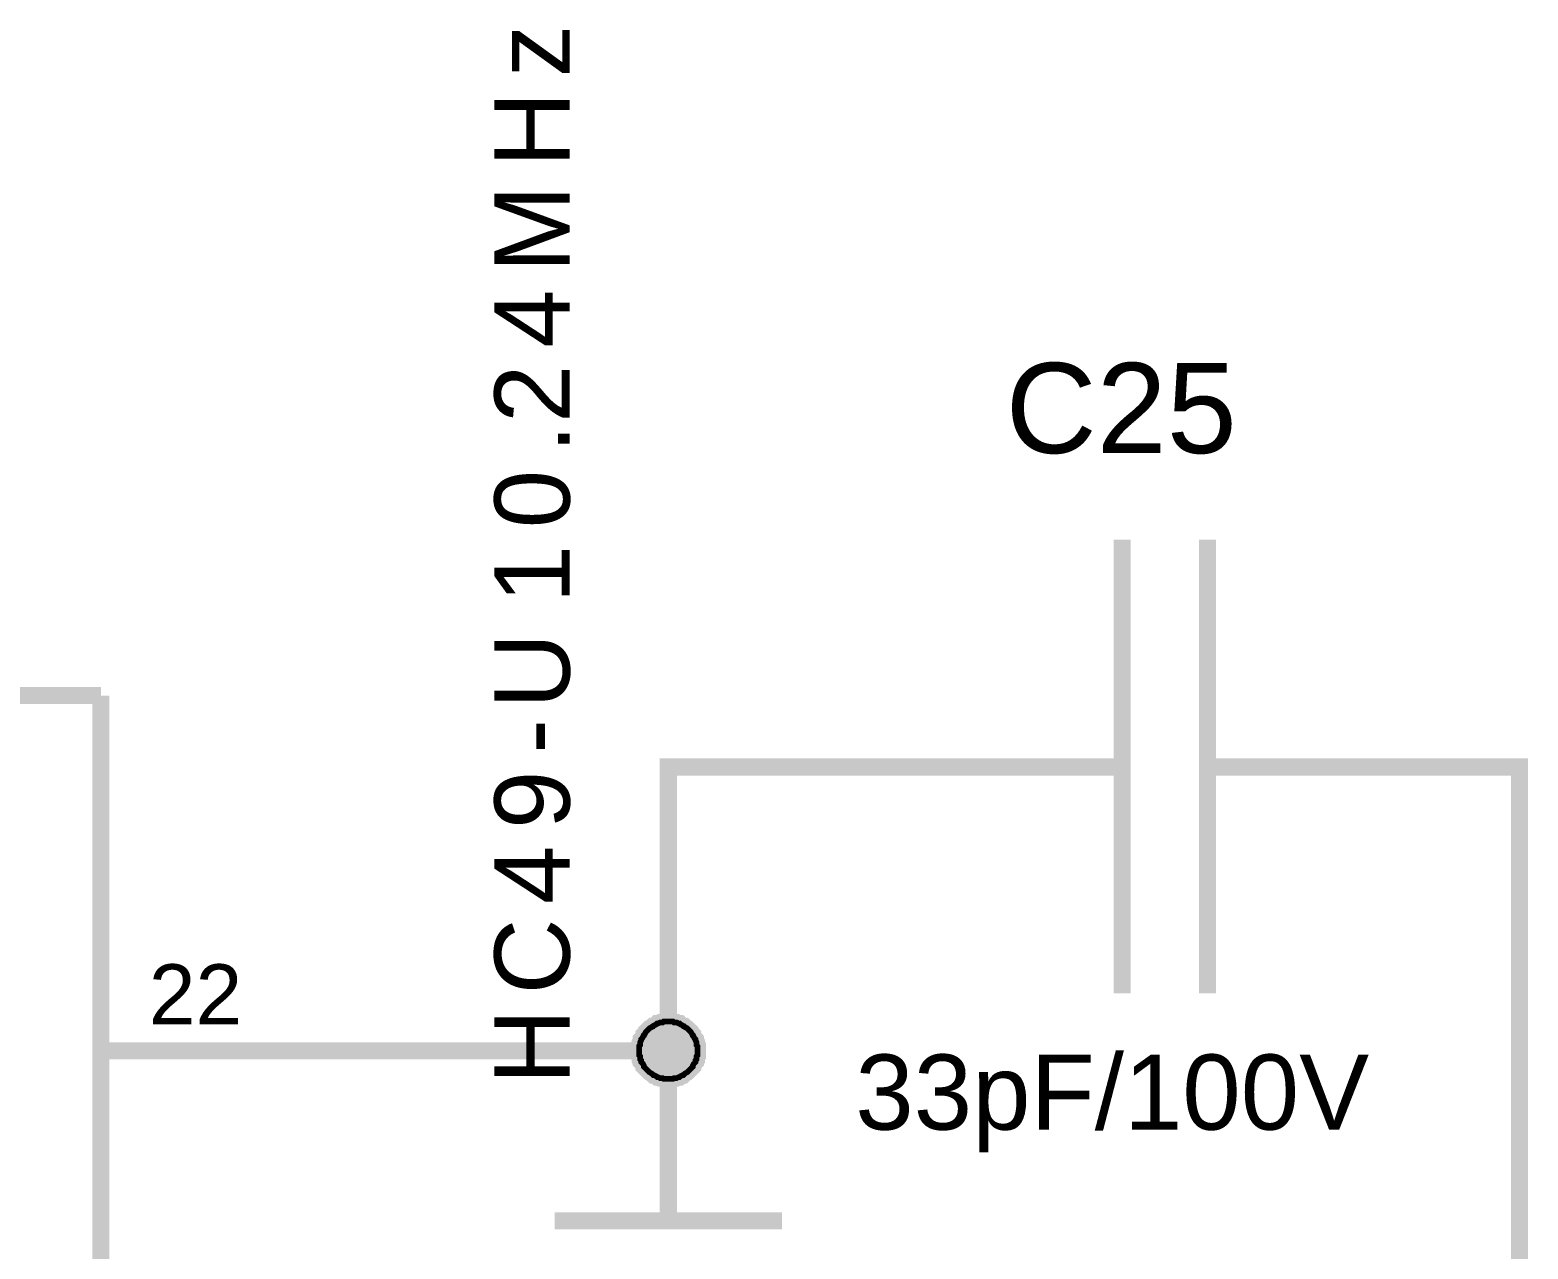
# Model space of a CAD drawing. Header units: millimetres. Extents: x -2024 to 917, y -725 to 13.
# Drawn here: x 668.23 to 694.62, y -264.79 to -243.31 of the extents above; entities that cross this region are included whole.
import ezdxf

# ---------------------------------------------------------------- set-up
doc = ezdxf.new("R2010")
doc.units = ezdxf.units.MM
doc.layers.add('Sheet', color=255, linetype='Continuous')
doc.styles.get("Standard").update_dxf_attribs({"font": 'arial.ttf'})

msp = doc.modelspace()

# ---------------------------------------------------------------- linework, layer by layer
at = {"layer": 'Sheet'}
for points, const_width in [([(687.473, -252.289), (687.473, -260.287)], 0.3), ([(688.979, -252.289), (688.979, -260.287)], 0.3), ([(649.488, -255.038), (669.482, -255.038)], 0.3), ([(669.482, -255.038), (669.482, -286.301)], 0.3), ([(679.478, -261.298), (679.478, -256.297), (684.477, -256.297)], 0.3), ([(687.473, -256.297), (684.477, -256.297)], 0.3), ([(688.979, -256.297), (691.974, -256.297)], 0.3), ([(691.974, -276.3), (694.474, -276.3), (694.474, -266.298), (694.474, -256.297), (691.974, -256.297)], 0.3), ([(678.965, -261.298), (678.965, -261.264), (678.965, -261.248), (678.965, -261.215), (678.982, -261.198), (678.982, -261.165), (678.982, -261.148), (678.998, -261.115), (678.998, -261.099), (679.015, -261.082), (679.031, -261.049), (679.048, -261.033), (679.048, -261.016), (679.065, -260.999), (679.081, -260.966), (679.098, -260.95), (679.114, -260.933), (679.131, -260.917), (679.147, -260.9), (679.18, -260.884), (679.197, -260.867), (679.214, -260.867), (679.23, -260.85), (679.263, -260.834), (679.28, -260.817), (679.296, -260.817), (679.329, -260.801), (679.346, -260.801), (679.379, -260.801), (679.396, -260.784), (679.429, -260.784), (679.445, -260.784), (679.478, -260.784)], 0.3), ([(678.965, -261.298), (678.965, -261.264), (678.965, -261.248), (678.965, -261.215), (678.982, -261.198), (678.982, -261.165), (678.982, -261.148), (678.998, -261.115), (678.998, -261.099), (679.015, -261.082), (679.031, -261.049), (679.048, -261.033), (679.048, -261.016), (679.065, -260.999), (679.081, -260.966), (679.098, -260.95), (679.114, -260.933), (679.131, -260.917), (679.147, -260.9), (679.18, -260.884), (679.197, -260.867), (679.214, -260.867), (679.23, -260.85), (679.263, -260.834), (679.28, -260.817), (679.296, -260.817), (679.329, -260.801), (679.346, -260.801), (679.379, -260.801), (679.396, -260.784), (679.429, -260.784), (679.445, -260.784), (679.478, -260.784)], 0.3), ([(678.965, -261.298), (678.965, -261.264), (678.965, -261.248), (678.965, -261.215), (678.982, -261.198), (678.982, -261.165), (678.982, -261.148), (678.998, -261.115), (678.998, -261.099), (679.015, -261.082), (679.031, -261.049), (679.048, -261.033), (679.048, -261.016), (679.065, -260.999), (679.081, -260.966), (679.098, -260.95), (679.114, -260.933), (679.131, -260.917), (679.147, -260.9), (679.18, -260.884), (679.197, -260.867), (679.214, -260.867), (679.23, -260.85), (679.263, -260.834), (679.28, -260.817), (679.296, -260.817), (679.329, -260.801), (679.346, -260.801), (679.379, -260.801), (679.396, -260.784), (679.429, -260.784), (679.445, -260.784), (679.478, -260.784)], 0.3), ([(678.965, -261.298), (678.965, -261.264), (678.965, -261.248), (678.965, -261.215), (678.982, -261.198), (678.982, -261.165), (678.982, -261.148), (678.998, -261.115), (678.998, -261.099), (679.015, -261.082), (679.031, -261.049), (679.048, -261.033), (679.048, -261.016), (679.065, -260.999), (679.081, -260.966), (679.098, -260.95), (679.114, -260.933), (679.131, -260.917), (679.147, -260.9), (679.18, -260.884), (679.197, -260.867), (679.214, -260.867), (679.23, -260.85), (679.263, -260.834), (679.28, -260.817), (679.296, -260.817), (679.329, -260.801), (679.346, -260.801), (679.379, -260.801), (679.396, -260.784), (679.429, -260.784), (679.445, -260.784), (679.478, -260.784)], 0.3), ([(678.965, -261.298), (678.965, -261.264), (678.965, -261.248), (678.965, -261.215), (678.982, -261.198), (678.982, -261.165), (678.982, -261.148), (678.998, -261.115), (678.998, -261.099), (679.015, -261.082), (679.031, -261.049), (679.048, -261.033), (679.048, -261.016), (679.065, -260.999), (679.081, -260.966), (679.098, -260.95), (679.114, -260.933), (679.131, -260.917), (679.147, -260.9), (679.18, -260.884), (679.197, -260.867), (679.214, -260.867), (679.23, -260.85), (679.263, -260.834), (679.28, -260.817), (679.296, -260.817), (679.329, -260.801), (679.346, -260.801), (679.379, -260.801), (679.396, -260.784), (679.429, -260.784), (679.445, -260.784), (679.478, -260.784)], 0.0991), ([(678.965, -261.298), (678.965, -261.264), (678.965, -261.248), (678.965, -261.215), (678.982, -261.198), (678.982, -261.165), (678.982, -261.148), (678.998, -261.115), (678.998, -261.099), (679.015, -261.082), (679.031, -261.049), (679.048, -261.033), (679.048, -261.016), (679.065, -260.999), (679.081, -260.966), (679.098, -260.95), (679.114, -260.933), (679.131, -260.917), (679.147, -260.9), (679.18, -260.884), (679.197, -260.867), (679.214, -260.867), (679.23, -260.85), (679.263, -260.834), (679.28, -260.817), (679.296, -260.817), (679.329, -260.801), (679.346, -260.801), (679.379, -260.801), (679.396, -260.784), (679.429, -260.784), (679.445, -260.784), (679.478, -260.784)], 0.0991), ([(678.965, -261.298), (678.965, -261.264), (678.965, -261.248), (678.965, -261.215), (678.982, -261.198), (678.982, -261.165), (678.982, -261.148), (678.998, -261.115), (678.998, -261.099), (679.015, -261.082), (679.031, -261.049), (679.048, -261.033), (679.048, -261.016), (679.065, -260.999), (679.081, -260.966), (679.098, -260.95), (679.114, -260.933), (679.131, -260.917), (679.147, -260.9), (679.18, -260.884), (679.197, -260.867), (679.214, -260.867), (679.23, -260.85), (679.263, -260.834), (679.28, -260.817), (679.296, -260.817), (679.329, -260.801), (679.346, -260.801), (679.379, -260.801), (679.396, -260.784), (679.429, -260.784), (679.445, -260.784), (679.478, -260.784)], 0.0991), ([(678.965, -261.298), (678.965, -261.264), (678.965, -261.248), (678.965, -261.215), (678.982, -261.198), (678.982, -261.165), (678.982, -261.148), (678.998, -261.115), (678.998, -261.099), (679.015, -261.082), (679.031, -261.049), (679.048, -261.033), (679.048, -261.016), (679.065, -260.999), (679.081, -260.966), (679.098, -260.95), (679.114, -260.933), (679.131, -260.917), (679.147, -260.9), (679.18, -260.884), (679.197, -260.867), (679.214, -260.867), (679.23, -260.85), (679.263, -260.834), (679.28, -260.817), (679.296, -260.817), (679.329, -260.801), (679.346, -260.801), (679.379, -260.801), (679.396, -260.784), (679.429, -260.784), (679.445, -260.784), (679.478, -260.784)], 0.0991), ([(679.478, -260.784), (679.478, -260.784)], 0.3), ([(679.478, -260.784), (679.511, -260.784), (679.528, -260.784), (679.561, -260.784), (679.578, -260.801), (679.611, -260.801), (679.627, -260.801), (679.66, -260.817), (679.677, -260.817), (679.694, -260.834), (679.727, -260.85), (679.743, -260.867), (679.76, -260.867), (679.776, -260.884), (679.809, -260.9), (679.826, -260.917), (679.842, -260.933), (679.859, -260.95), (679.876, -260.966), (679.892, -260.999), (679.909, -261.016), (679.909, -261.033), (679.925, -261.049), (679.942, -261.082), (679.958, -261.099), (679.958, -261.115), (679.975, -261.148), (679.975, -261.165), (679.975, -261.198), (679.991, -261.215), (679.991, -261.248), (679.991, -261.264), (679.991, -261.298)], 0.3), ([(679.478, -260.784), (679.478, -260.784)], 0.3), ([(679.478, -260.784), (679.511, -260.784), (679.528, -260.784), (679.561, -260.784), (679.578, -260.801), (679.611, -260.801), (679.627, -260.801), (679.66, -260.817), (679.677, -260.817), (679.694, -260.834), (679.727, -260.85), (679.743, -260.867), (679.76, -260.867), (679.776, -260.884), (679.809, -260.9), (679.826, -260.917), (679.842, -260.933), (679.859, -260.95), (679.876, -260.966), (679.892, -260.999), (679.909, -261.016), (679.909, -261.033), (679.925, -261.049), (679.942, -261.082), (679.958, -261.099), (679.958, -261.115), (679.975, -261.148), (679.975, -261.165), (679.975, -261.198), (679.991, -261.215), (679.991, -261.248), (679.991, -261.264), (679.991, -261.298)], 0.3), ([(679.478, -260.784), (679.478, -260.784)], 0.3), ([(679.478, -260.784), (679.511, -260.784), (679.528, -260.784), (679.561, -260.784), (679.578, -260.801), (679.611, -260.801), (679.627, -260.801), (679.66, -260.817), (679.677, -260.817), (679.694, -260.834), (679.727, -260.85), (679.743, -260.867), (679.76, -260.867), (679.776, -260.884), (679.809, -260.9), (679.826, -260.917), (679.842, -260.933), (679.859, -260.95), (679.876, -260.966), (679.892, -260.999), (679.909, -261.016), (679.909, -261.033), (679.925, -261.049), (679.942, -261.082), (679.958, -261.099), (679.958, -261.115), (679.975, -261.148), (679.975, -261.165), (679.975, -261.198), (679.991, -261.215), (679.991, -261.248), (679.991, -261.264), (679.991, -261.298)], 0.3), ([(679.478, -260.784), (679.478, -260.784)], 0.3), ([(679.478, -260.784), (679.511, -260.784), (679.528, -260.784), (679.561, -260.784), (679.578, -260.801), (679.611, -260.801), (679.627, -260.801), (679.66, -260.817), (679.677, -260.817), (679.694, -260.834), (679.727, -260.85), (679.743, -260.867), (679.76, -260.867), (679.776, -260.884), (679.809, -260.9), (679.826, -260.917), (679.842, -260.933), (679.859, -260.95), (679.876, -260.966), (679.892, -260.999), (679.909, -261.016), (679.909, -261.033), (679.925, -261.049), (679.942, -261.082), (679.958, -261.099), (679.958, -261.115), (679.975, -261.148), (679.975, -261.165), (679.975, -261.198), (679.991, -261.215), (679.991, -261.248), (679.991, -261.264), (679.991, -261.298)], 0.3), ([(679.478, -260.784), (679.478, -260.784)], 0.0991), ([(679.478, -260.784), (679.511, -260.784), (679.528, -260.784), (679.561, -260.784), (679.578, -260.801), (679.611, -260.801), (679.627, -260.801), (679.66, -260.817), (679.677, -260.817), (679.694, -260.834), (679.727, -260.85), (679.743, -260.867), (679.76, -260.867), (679.776, -260.884), (679.809, -260.9), (679.826, -260.917), (679.842, -260.933), (679.859, -260.95), (679.876, -260.966), (679.892, -260.999), (679.909, -261.016), (679.909, -261.033), (679.925, -261.049), (679.942, -261.082), (679.958, -261.099), (679.958, -261.115), (679.975, -261.148), (679.975, -261.165), (679.975, -261.198), (679.991, -261.215), (679.991, -261.248), (679.991, -261.264), (679.991, -261.298)], 0.0991), ([(679.478, -260.784), (679.478, -260.784)], 0.0991), ([(679.478, -260.784), (679.511, -260.784), (679.528, -260.784), (679.561, -260.784), (679.578, -260.801), (679.611, -260.801), (679.627, -260.801), (679.66, -260.817), (679.677, -260.817), (679.694, -260.834), (679.727, -260.85), (679.743, -260.867), (679.76, -260.867), (679.776, -260.884), (679.809, -260.9), (679.826, -260.917), (679.842, -260.933), (679.859, -260.95), (679.876, -260.966), (679.892, -260.999), (679.909, -261.016), (679.909, -261.033), (679.925, -261.049), (679.942, -261.082), (679.958, -261.099), (679.958, -261.115), (679.975, -261.148), (679.975, -261.165), (679.975, -261.198), (679.991, -261.215), (679.991, -261.248), (679.991, -261.264), (679.991, -261.298)], 0.0991), ([(679.478, -260.784), (679.478, -260.784)], 0.0991), ([(679.478, -260.784), (679.511, -260.784), (679.528, -260.784), (679.561, -260.784), (679.578, -260.801), (679.611, -260.801), (679.627, -260.801), (679.66, -260.817), (679.677, -260.817), (679.694, -260.834), (679.727, -260.85), (679.743, -260.867), (679.76, -260.867), (679.776, -260.884), (679.809, -260.9), (679.826, -260.917), (679.842, -260.933), (679.859, -260.95), (679.876, -260.966), (679.892, -260.999), (679.909, -261.016), (679.909, -261.033), (679.925, -261.049), (679.942, -261.082), (679.958, -261.099), (679.958, -261.115), (679.975, -261.148), (679.975, -261.165), (679.975, -261.198), (679.991, -261.215), (679.991, -261.248), (679.991, -261.264), (679.991, -261.298)], 0.0991), ([(679.478, -260.784), (679.478, -260.784)], 0.0991), ([(679.478, -260.784), (679.511, -260.784), (679.528, -260.784), (679.561, -260.784), (679.578, -260.801), (679.611, -260.801), (679.627, -260.801), (679.66, -260.817), (679.677, -260.817), (679.694, -260.834), (679.727, -260.85), (679.743, -260.867), (679.76, -260.867), (679.776, -260.884), (679.809, -260.9), (679.826, -260.917), (679.842, -260.933), (679.859, -260.95), (679.876, -260.966), (679.892, -260.999), (679.909, -261.016), (679.909, -261.033), (679.925, -261.049), (679.942, -261.082), (679.958, -261.099), (679.958, -261.115), (679.975, -261.148), (679.975, -261.165), (679.975, -261.198), (679.991, -261.215), (679.991, -261.248), (679.991, -261.264), (679.991, -261.298)], 0.0991), ([(669.482, -261.298), (671.981, -261.298)], 0.3), ([(679.478, -262.539), (679.478, -261.298), (671.981, -261.298)], 0.3), ([(679.478, -261.794), (679.445, -261.794), (679.429, -261.794), (679.396, -261.794), (679.379, -261.778), (679.346, -261.778), (679.329, -261.778), (679.296, -261.761), (679.28, -261.761), (679.263, -261.745), (679.23, -261.728), (679.214, -261.728), (679.197, -261.711), (679.18, -261.695), (679.147, -261.678), (679.131, -261.662), (679.114, -261.645), (679.098, -261.629), (679.081, -261.612), (679.065, -261.596), (679.048, -261.579), (679.048, -261.562), (679.031, -261.529), (679.015, -261.513), (678.998, -261.496), (678.998, -261.463), (678.982, -261.447), (678.982, -261.43), (678.982, -261.397), (678.965, -261.38), (678.965, -261.347), (678.965, -261.331), (678.965, -261.298)], 0.3), ([(678.965, -261.298), (678.965, -261.298)], 0.3), ([(679.478, -261.794), (679.445, -261.794), (679.429, -261.794), (679.396, -261.794), (679.379, -261.778), (679.346, -261.778), (679.329, -261.778), (679.296, -261.761), (679.28, -261.761), (679.263, -261.745), (679.23, -261.728), (679.214, -261.728), (679.197, -261.711), (679.18, -261.695), (679.147, -261.678), (679.131, -261.662), (679.114, -261.645), (679.098, -261.629), (679.081, -261.612), (679.065, -261.596), (679.048, -261.579), (679.048, -261.562), (679.031, -261.529), (679.015, -261.513), (678.998, -261.496), (678.998, -261.463), (678.982, -261.447), (678.982, -261.43), (678.982, -261.397), (678.965, -261.38), (678.965, -261.347), (678.965, -261.331), (678.965, -261.298)], 0.3), ([(678.965, -261.298), (678.965, -261.298)], 0.3), ([(679.478, -261.794), (679.445, -261.794), (679.429, -261.794), (679.396, -261.794), (679.379, -261.778), (679.346, -261.778), (679.329, -261.778), (679.296, -261.761), (679.28, -261.761), (679.263, -261.745), (679.23, -261.728), (679.214, -261.728), (679.197, -261.711), (679.18, -261.695), (679.147, -261.678), (679.131, -261.662), (679.114, -261.645), (679.098, -261.629), (679.081, -261.612), (679.065, -261.596), (679.048, -261.579), (679.048, -261.562), (679.031, -261.529), (679.015, -261.513), (678.998, -261.496), (678.998, -261.463), (678.982, -261.447), (678.982, -261.43), (678.982, -261.397), (678.965, -261.38), (678.965, -261.347), (678.965, -261.331), (678.965, -261.298)], 0.3), ([(678.965, -261.298), (678.965, -261.298)], 0.3), ([(679.478, -261.794), (679.445, -261.794), (679.429, -261.794), (679.396, -261.794), (679.379, -261.778), (679.346, -261.778), (679.329, -261.778), (679.296, -261.761), (679.28, -261.761), (679.263, -261.745), (679.23, -261.728), (679.214, -261.728), (679.197, -261.711), (679.18, -261.695), (679.147, -261.678), (679.131, -261.662), (679.114, -261.645), (679.098, -261.629), (679.081, -261.612), (679.065, -261.596), (679.048, -261.579), (679.048, -261.562), (679.031, -261.529), (679.015, -261.513), (678.998, -261.496), (678.998, -261.463), (678.982, -261.447), (678.982, -261.43), (678.982, -261.397), (678.965, -261.38), (678.965, -261.347), (678.965, -261.331), (678.965, -261.298)], 0.3), ([(678.965, -261.298), (678.965, -261.298)], 0.3), ([(679.478, -261.794), (679.445, -261.794), (679.429, -261.794), (679.396, -261.794), (679.379, -261.778), (679.346, -261.778), (679.329, -261.778), (679.296, -261.761), (679.28, -261.761), (679.263, -261.745), (679.23, -261.728), (679.214, -261.728), (679.197, -261.711), (679.18, -261.695), (679.147, -261.678), (679.131, -261.662), (679.114, -261.645), (679.098, -261.629), (679.081, -261.612), (679.065, -261.596), (679.048, -261.579), (679.048, -261.562), (679.031, -261.529), (679.015, -261.513), (678.998, -261.496), (678.998, -261.463), (678.982, -261.447), (678.982, -261.43), (678.982, -261.397), (678.965, -261.38), (678.965, -261.347), (678.965, -261.331), (678.965, -261.298)], 0.0991), ([(678.965, -261.298), (678.965, -261.298)], 0.0991), ([(679.478, -261.794), (679.445, -261.794), (679.429, -261.794), (679.396, -261.794), (679.379, -261.778), (679.346, -261.778), (679.329, -261.778), (679.296, -261.761), (679.28, -261.761), (679.263, -261.745), (679.23, -261.728), (679.214, -261.728), (679.197, -261.711), (679.18, -261.695), (679.147, -261.678), (679.131, -261.662), (679.114, -261.645), (679.098, -261.629), (679.081, -261.612), (679.065, -261.596), (679.048, -261.579), (679.048, -261.562), (679.031, -261.529), (679.015, -261.513), (678.998, -261.496), (678.998, -261.463), (678.982, -261.447), (678.982, -261.43), (678.982, -261.397), (678.965, -261.38), (678.965, -261.347), (678.965, -261.331), (678.965, -261.298)], 0.0991), ([(678.965, -261.298), (678.965, -261.298)], 0.0991), ([(679.478, -261.794), (679.445, -261.794), (679.429, -261.794), (679.396, -261.794), (679.379, -261.778), (679.346, -261.778), (679.329, -261.778), (679.296, -261.761), (679.28, -261.761), (679.263, -261.745), (679.23, -261.728), (679.214, -261.728), (679.197, -261.711), (679.18, -261.695), (679.147, -261.678), (679.131, -261.662), (679.114, -261.645), (679.098, -261.629), (679.081, -261.612), (679.065, -261.596), (679.048, -261.579), (679.048, -261.562), (679.031, -261.529), (679.015, -261.513), (678.998, -261.496), (678.998, -261.463), (678.982, -261.447), (678.982, -261.43), (678.982, -261.397), (678.965, -261.38), (678.965, -261.347), (678.965, -261.331), (678.965, -261.298)], 0.0991), ([(678.965, -261.298), (678.965, -261.298)], 0.0991), ([(679.478, -261.794), (679.445, -261.794), (679.429, -261.794), (679.396, -261.794), (679.379, -261.778), (679.346, -261.778), (679.329, -261.778), (679.296, -261.761), (679.28, -261.761), (679.263, -261.745), (679.23, -261.728), (679.214, -261.728), (679.197, -261.711), (679.18, -261.695), (679.147, -261.678), (679.131, -261.662), (679.114, -261.645), (679.098, -261.629), (679.081, -261.612), (679.065, -261.596), (679.048, -261.579), (679.048, -261.562), (679.031, -261.529), (679.015, -261.513), (678.998, -261.496), (678.998, -261.463), (678.982, -261.447), (678.982, -261.43), (678.982, -261.397), (678.965, -261.38), (678.965, -261.347), (678.965, -261.331), (678.965, -261.298)], 0.0991), ([(678.965, -261.298), (678.965, -261.298)], 0.0991), ([(679.991, -261.298), (679.991, -261.331), (679.991, -261.347), (679.991, -261.38), (679.975, -261.397), (679.975, -261.43), (679.975, -261.447), (679.958, -261.463), (679.958, -261.496), (679.942, -261.513), (679.925, -261.529), (679.909, -261.562), (679.909, -261.579), (679.892, -261.596), (679.876, -261.612), (679.859, -261.629), (679.842, -261.645), (679.826, -261.662), (679.809, -261.678), (679.776, -261.695), (679.76, -261.711), (679.743, -261.728), (679.727, -261.728), (679.694, -261.745), (679.677, -261.761), (679.66, -261.761), (679.627, -261.778), (679.611, -261.778), (679.578, -261.778), (679.561, -261.794), (679.528, -261.794), (679.511, -261.794), (679.478, -261.794)], 0.3), ([(679.991, -261.298), (679.991, -261.331), (679.991, -261.347), (679.991, -261.38), (679.975, -261.397), (679.975, -261.43), (679.975, -261.447), (679.958, -261.463), (679.958, -261.496), (679.942, -261.513), (679.925, -261.529), (679.909, -261.562), (679.909, -261.579), (679.892, -261.596), (679.876, -261.612), (679.859, -261.629), (679.842, -261.645), (679.826, -261.662), (679.809, -261.678), (679.776, -261.695), (679.76, -261.711), (679.743, -261.728), (679.727, -261.728), (679.694, -261.745), (679.677, -261.761), (679.66, -261.761), (679.627, -261.778), (679.611, -261.778), (679.578, -261.778), (679.561, -261.794), (679.528, -261.794), (679.511, -261.794), (679.478, -261.794)], 0.3), ([(679.991, -261.298), (679.991, -261.331), (679.991, -261.347), (679.991, -261.38), (679.975, -261.397), (679.975, -261.43), (679.975, -261.447), (679.958, -261.463), (679.958, -261.496), (679.942, -261.513), (679.925, -261.529), (679.909, -261.562), (679.909, -261.579), (679.892, -261.596), (679.876, -261.612), (679.859, -261.629), (679.842, -261.645), (679.826, -261.662), (679.809, -261.678), (679.776, -261.695), (679.76, -261.711), (679.743, -261.728), (679.727, -261.728), (679.694, -261.745), (679.677, -261.761), (679.66, -261.761), (679.627, -261.778), (679.611, -261.778), (679.578, -261.778), (679.561, -261.794), (679.528, -261.794), (679.511, -261.794), (679.478, -261.794)], 0.3), ([(679.991, -261.298), (679.991, -261.331), (679.991, -261.347), (679.991, -261.38), (679.975, -261.397), (679.975, -261.43), (679.975, -261.447), (679.958, -261.463), (679.958, -261.496), (679.942, -261.513), (679.925, -261.529), (679.909, -261.562), (679.909, -261.579), (679.892, -261.596), (679.876, -261.612), (679.859, -261.629), (679.842, -261.645), (679.826, -261.662), (679.809, -261.678), (679.776, -261.695), (679.76, -261.711), (679.743, -261.728), (679.727, -261.728), (679.694, -261.745), (679.677, -261.761), (679.66, -261.761), (679.627, -261.778), (679.611, -261.778), (679.578, -261.778), (679.561, -261.794), (679.528, -261.794), (679.511, -261.794), (679.478, -261.794)], 0.3), ([(679.991, -261.298), (679.991, -261.331), (679.991, -261.347), (679.991, -261.38), (679.975, -261.397), (679.975, -261.43), (679.975, -261.447), (679.958, -261.463), (679.958, -261.496), (679.942, -261.513), (679.925, -261.529), (679.909, -261.562), (679.909, -261.579), (679.892, -261.596), (679.876, -261.612), (679.859, -261.629), (679.842, -261.645), (679.826, -261.662), (679.809, -261.678), (679.776, -261.695), (679.76, -261.711), (679.743, -261.728), (679.727, -261.728), (679.694, -261.745), (679.677, -261.761), (679.66, -261.761), (679.627, -261.778), (679.611, -261.778), (679.578, -261.778), (679.561, -261.794), (679.528, -261.794), (679.511, -261.794), (679.478, -261.794)], 0.0991), ([(679.991, -261.298), (679.991, -261.331), (679.991, -261.347), (679.991, -261.38), (679.975, -261.397), (679.975, -261.43), (679.975, -261.447), (679.958, -261.463), (679.958, -261.496), (679.942, -261.513), (679.925, -261.529), (679.909, -261.562), (679.909, -261.579), (679.892, -261.596), (679.876, -261.612), (679.859, -261.629), (679.842, -261.645), (679.826, -261.662), (679.809, -261.678), (679.776, -261.695), (679.76, -261.711), (679.743, -261.728), (679.727, -261.728), (679.694, -261.745), (679.677, -261.761), (679.66, -261.761), (679.627, -261.778), (679.611, -261.778), (679.578, -261.778), (679.561, -261.794), (679.528, -261.794), (679.511, -261.794), (679.478, -261.794)], 0.0991), ([(679.991, -261.298), (679.991, -261.331), (679.991, -261.347), (679.991, -261.38), (679.975, -261.397), (679.975, -261.43), (679.975, -261.447), (679.958, -261.463), (679.958, -261.496), (679.942, -261.513), (679.925, -261.529), (679.909, -261.562), (679.909, -261.579), (679.892, -261.596), (679.876, -261.612), (679.859, -261.629), (679.842, -261.645), (679.826, -261.662), (679.809, -261.678), (679.776, -261.695), (679.76, -261.711), (679.743, -261.728), (679.727, -261.728), (679.694, -261.745), (679.677, -261.761), (679.66, -261.761), (679.627, -261.778), (679.611, -261.778), (679.578, -261.778), (679.561, -261.794), (679.528, -261.794), (679.511, -261.794), (679.478, -261.794)], 0.0991), ([(679.991, -261.298), (679.991, -261.331), (679.991, -261.347), (679.991, -261.38), (679.975, -261.397), (679.975, -261.43), (679.975, -261.447), (679.958, -261.463), (679.958, -261.496), (679.942, -261.513), (679.925, -261.529), (679.909, -261.562), (679.909, -261.579), (679.892, -261.596), (679.876, -261.612), (679.859, -261.629), (679.842, -261.645), (679.826, -261.662), (679.809, -261.678), (679.776, -261.695), (679.76, -261.711), (679.743, -261.728), (679.727, -261.728), (679.694, -261.745), (679.677, -261.761), (679.66, -261.761), (679.627, -261.778), (679.611, -261.778), (679.578, -261.778), (679.561, -261.794), (679.528, -261.794), (679.511, -261.794), (679.478, -261.794)], 0.0991), ([(679.991, -261.298), (679.991, -261.298), (679.991, -261.298), (679.991, -261.298), (679.991, -261.298), (679.991, -261.298), (679.991, -261.298), (679.991, -261.298), (679.991, -261.298), (679.991, -261.298), (679.991, -261.298), (679.991, -261.298), (679.991, -261.298), (679.991, -261.298), (679.991, -261.298), (679.991, -261.298), (679.991, -261.298), (679.991, -261.298), (679.991, -261.298), (679.991, -261.298), (679.991, -261.298), (679.991, -261.298), (679.991, -261.298), (679.991, -261.298), (679.991, -261.298), (679.991, -261.298), (679.991, -261.298), (679.991, -261.298), (679.991, -261.298), (679.991, -261.298), (679.991, -261.298), (679.991, -261.298), (679.991, -261.298)], 0.3), ([(679.991, -261.298), (679.991, -261.298)], 0.3), ([(679.991, -261.298), (679.991, -261.298), (679.991, -261.298), (679.991, -261.298), (679.991, -261.298), (679.991, -261.298), (679.991, -261.298), (679.991, -261.298), (679.991, -261.298), (679.991, -261.298), (679.991, -261.298), (679.991, -261.298), (679.991, -261.298), (679.991, -261.298), (679.991, -261.298), (679.991, -261.298), (679.991, -261.298), (679.991, -261.298), (679.991, -261.298), (679.991, -261.298), (679.991, -261.298), (679.991, -261.298), (679.991, -261.298), (679.991, -261.298), (679.991, -261.298), (679.991, -261.298), (679.991, -261.298), (679.991, -261.298), (679.991, -261.298), (679.991, -261.298), (679.991, -261.298), (679.991, -261.298), (679.991, -261.298)], 0.3), ([(679.991, -261.298), (679.991, -261.298)], 0.3), ([(679.991, -261.298), (679.991, -261.298), (679.991, -261.298), (679.991, -261.298), (679.991, -261.298), (679.991, -261.298), (679.991, -261.298), (679.991, -261.298), (679.991, -261.298), (679.991, -261.298), (679.991, -261.298), (679.991, -261.298), (679.991, -261.298), (679.991, -261.298), (679.991, -261.298), (679.991, -261.298), (679.991, -261.298), (679.991, -261.298), (679.991, -261.298), (679.991, -261.298), (679.991, -261.298), (679.991, -261.298), (679.991, -261.298), (679.991, -261.298), (679.991, -261.298), (679.991, -261.298), (679.991, -261.298), (679.991, -261.298), (679.991, -261.298), (679.991, -261.298), (679.991, -261.298), (679.991, -261.298), (679.991, -261.298)], 0.3), ([(679.991, -261.298), (679.991, -261.298)], 0.3), ([(679.991, -261.298), (679.991, -261.298), (679.991, -261.298), (679.991, -261.298), (679.991, -261.298), (679.991, -261.298), (679.991, -261.298), (679.991, -261.298), (679.991, -261.298), (679.991, -261.298), (679.991, -261.298), (679.991, -261.298), (679.991, -261.298), (679.991, -261.298), (679.991, -261.298), (679.991, -261.298), (679.991, -261.298), (679.991, -261.298), (679.991, -261.298), (679.991, -261.298), (679.991, -261.298), (679.991, -261.298), (679.991, -261.298), (679.991, -261.298), (679.991, -261.298), (679.991, -261.298), (679.991, -261.298), (679.991, -261.298), (679.991, -261.298), (679.991, -261.298), (679.991, -261.298), (679.991, -261.298), (679.991, -261.298)], 0.3), ([(679.991, -261.298), (679.991, -261.298)], 0.3), ([(679.991, -261.298), (679.991, -261.298), (679.991, -261.298), (679.991, -261.298), (679.991, -261.298), (679.991, -261.298), (679.991, -261.298), (679.991, -261.298), (679.991, -261.298), (679.991, -261.298), (679.991, -261.298), (679.991, -261.298), (679.991, -261.298), (679.991, -261.298), (679.991, -261.298), (679.991, -261.298), (679.991, -261.298), (679.991, -261.298), (679.991, -261.298), (679.991, -261.298), (679.991, -261.298), (679.991, -261.298), (679.991, -261.298), (679.991, -261.298), (679.991, -261.298), (679.991, -261.298), (679.991, -261.298), (679.991, -261.298), (679.991, -261.298), (679.991, -261.298), (679.991, -261.298), (679.991, -261.298), (679.991, -261.298)], 0.0991), ([(679.991, -261.298), (679.991, -261.298)], 0.0991), ([(679.991, -261.298), (679.991, -261.298), (679.991, -261.298), (679.991, -261.298), (679.991, -261.298), (679.991, -261.298), (679.991, -261.298), (679.991, -261.298), (679.991, -261.298), (679.991, -261.298), (679.991, -261.298), (679.991, -261.298), (679.991, -261.298), (679.991, -261.298), (679.991, -261.298), (679.991, -261.298), (679.991, -261.298), (679.991, -261.298), (679.991, -261.298), (679.991, -261.298), (679.991, -261.298), (679.991, -261.298), (679.991, -261.298), (679.991, -261.298), (679.991, -261.298), (679.991, -261.298), (679.991, -261.298), (679.991, -261.298), (679.991, -261.298), (679.991, -261.298), (679.991, -261.298), (679.991, -261.298), (679.991, -261.298)], 0.0991), ([(679.991, -261.298), (679.991, -261.298)], 0.0991), ([(679.991, -261.298), (679.991, -261.298), (679.991, -261.298), (679.991, -261.298), (679.991, -261.298), (679.991, -261.298), (679.991, -261.298), (679.991, -261.298), (679.991, -261.298), (679.991, -261.298), (679.991, -261.298), (679.991, -261.298), (679.991, -261.298), (679.991, -261.298), (679.991, -261.298), (679.991, -261.298), (679.991, -261.298), (679.991, -261.298), (679.991, -261.298), (679.991, -261.298), (679.991, -261.298), (679.991, -261.298), (679.991, -261.298), (679.991, -261.298), (679.991, -261.298), (679.991, -261.298), (679.991, -261.298), (679.991, -261.298), (679.991, -261.298), (679.991, -261.298), (679.991, -261.298), (679.991, -261.298), (679.991, -261.298)], 0.0991), ([(679.991, -261.298), (679.991, -261.298)], 0.0991), ([(679.991, -261.298), (679.991, -261.298), (679.991, -261.298), (679.991, -261.298), (679.991, -261.298), (679.991, -261.298), (679.991, -261.298), (679.991, -261.298), (679.991, -261.298), (679.991, -261.298), (679.991, -261.298), (679.991, -261.298), (679.991, -261.298), (679.991, -261.298), (679.991, -261.298), (679.991, -261.298), (679.991, -261.298), (679.991, -261.298), (679.991, -261.298), (679.991, -261.298), (679.991, -261.298), (679.991, -261.298), (679.991, -261.298), (679.991, -261.298), (679.991, -261.298), (679.991, -261.298), (679.991, -261.298), (679.991, -261.298), (679.991, -261.298), (679.991, -261.298), (679.991, -261.298), (679.991, -261.298), (679.991, -261.298)], 0.0991), ([(679.991, -261.298), (679.991, -261.298)], 0.0991), ([(679.478, -264.295), (679.478, -262.539)], 0.3), ([(681.481, -264.295), (677.476, -264.295)], 0.3)]:
    msp.add_lwpolyline(points, dxfattribs=dict(at, const_width=const_width))
at = {"layer": 'Sheet', "const_width": 0.508}
msp.add_lwpolyline([(679.189, -261.286, 1), (679.697, -261.286, 1)], format="xyb", close=True, dxfattribs=at)

# ---------------------------------------------------------------- texts
at = {"layer": 'Sheet'}
for s, p in [('z', (677.74, -244.143)), ('H', (677.74, -245.732)), ('M', (677.74, -247.587)), ('4', (677.74, -248.911)), ('2', (677.74, -250.236)), ('.', (677.74, -250.766)), ('0', (677.74, -252.091)), ('1', (677.74, -253.415)), ('U', (677.74, -255.27)), ('-', (677.74, -256.065)), ('9', (677.74, -257.39)), ('4', (677.74, -258.714)), ('C', (677.74, -260.304)), ('H', (677.74, -261.894))]:
    msp.add_text(s, height=1.325, rotation=90, dxfattribs=at).set_placement(p)
for s, height, p in [('C25', 1.5897, (685.42, -250.766)), ('22', 1.0598, (670.326, -260.834)), ('33pF/100V', 1.3247, (682.772, -262.688))]:
    msp.add_text(s, height=height, dxfattribs=at).set_placement(p)

doc.saveas('drawing.dxf')
